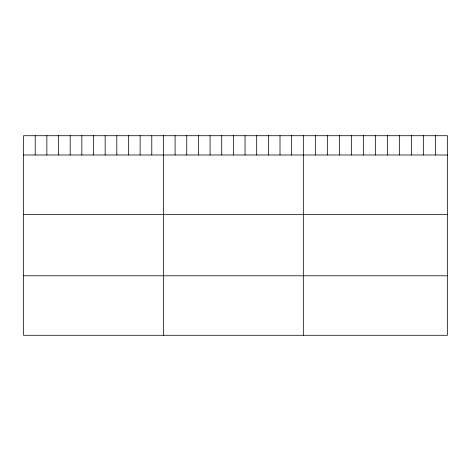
<?xml version="1.0" encoding="UTF-8"?>
<svg xmlns="http://www.w3.org/2000/svg" width="471" height="471" viewBox="0 0 471 471"><rect width="100%" height="100%" fill="white"/><g stroke="black" fill="none" stroke-linecap="round" stroke-linejoin="round"><path stroke-width="0.71" d="M447.45 155L447.45 335.281L23.55 335.281L23.55 135.719L447.45 135.719L447.45 155L23.55 155M23.55 214.493L447.45 214.493M23.55 275.788L447.45 275.788M435.44 135.719L435.44 155M423.429 135.719L423.429 155M411.418 135.719L411.418 155M399.408 135.719L399.408 155M387.397 135.719L387.397 155M375.387 135.719L375.387 155M363.377 135.719L363.377 155M351.366 135.719L351.366 155M339.356 135.719L339.356 155M327.345 135.719L327.345 155M315.334 135.719L315.334 155M303.324 135.719L303.324 335.281M291.667 135.719L291.667 155M280.01 135.719L280.01 155M268.352 135.719L268.352 155M256.695 135.719L256.695 155M245.038 135.719L245.038 155M233.38 135.719L233.38 155M221.723 135.719L221.723 155M210.066 135.719L210.066 155M198.409 135.719L198.409 155M186.751 135.719L186.751 155M175.094 135.719L175.094 155M163.437 135.719L163.437 335.281M151.78 135.719L151.78 155M140.123 135.719L140.123 155M128.465 135.719L128.465 155M116.808 135.719L116.808 155M105.151 135.719L105.151 155M93.494 135.719L93.494 155M81.836 135.719L81.836 155M70.179 135.719L70.179 155M58.522 135.719L58.522 155M46.864 135.719L46.864 155M35.207 135.719L35.207 155"/></g></svg>
